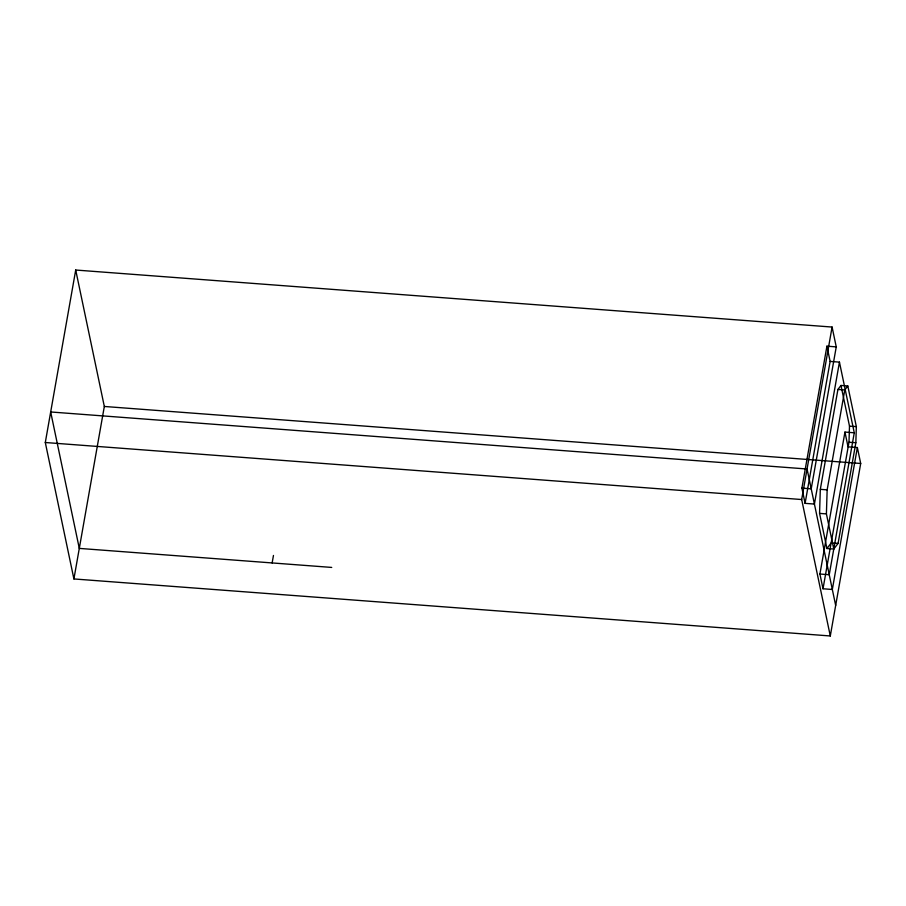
<?xml version="1.0" encoding="UTF-8"?>
<svg xmlns="http://www.w3.org/2000/svg" width="906" height="906" viewBox="0 0 906 906"><rect width="100%" height="100%" fill="white"/><g stroke="black" fill="none" stroke-linecap="round" stroke-linejoin="round"><path stroke-width="1.36" d="M819.568 513.385L820.315 489.342L837.925 389.444L840.972 385.458L847.812 385.979L856.34 426.635L855.842 442.74L838.084 543.407L833.78 549.036L826.94 548.526L819.568 513.385L826.408 513.895L833.78 549.036M826.408 513.895L827.155 489.852L844.766 389.954L847.812 385.979M844.947 432.083L819.919 574.03L829.239 574.732L854.267 432.785L844.947 432.083L848.039 446.839L857.359 447.541L832.331 589.478L823.01 588.775L848.99 442.219L849.5 426.114L840.972 385.458M857.359 447.541L860.7 463.487L830.292 635.967L73.907 578.945L45.3 442.513L75.708 270.033L832.093 327.055L836.249 346.885L811.221 488.821L801.901 488.119L826.929 346.171L836.249 346.885M73.907 578.945L104.326 406.466L75.708 270.033M272.14 562.943L273.465 555.457M830.292 635.967L801.674 499.534L832.093 327.055M830.123 361.415L839.443 362.117L814.415 504.053L805.094 503.351L830.123 361.415L826.929 346.171M826.94 548.526L831.244 542.887L838.084 543.407M837.925 389.444L844.766 389.954M849.5 426.114L856.34 426.635M848.99 442.219L855.842 442.74M104.326 406.466L860.7 463.487M820.315 489.342L827.155 489.852M45.3 442.513L801.674 499.534M331.721 567.428L79.298 548.402L50.679 411.97L807.065 469.002L835.672 605.423M839.443 362.117L854.267 432.785M801.901 488.119L805.094 503.351M819.919 574.03L823.01 588.775"/></g></svg>
